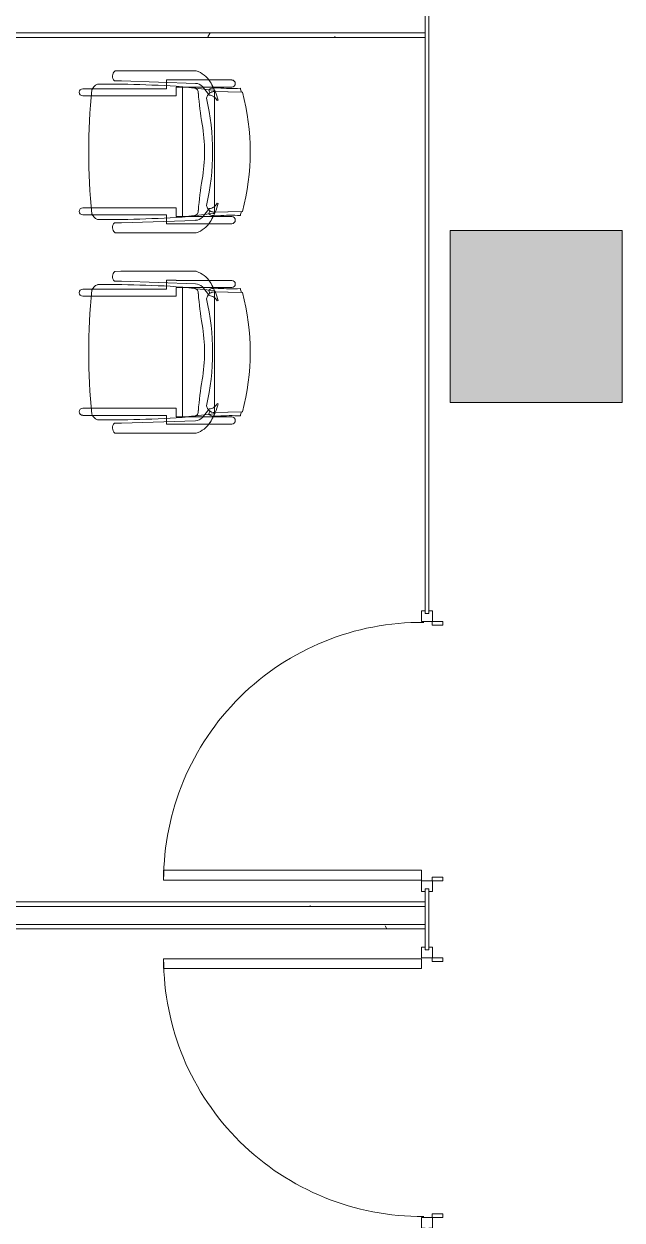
# Model space of a CAD drawing. Header units: inches. Extents: x 0 to 2535, y 0 to 2052.
# Drawn here: x 769.5 to 853, y 1619.2 to 1786.4 of the extents above; entities that cross this region are included whole.
import ezdxf

# ---------------------------------------------------------------- set-up
doc = ezdxf.new("R2010")
doc.units = ezdxf.units.IN
doc.header["$MEASUREMENT"] = 0
for name, color, linetype, lineweight in [('A-DOOR', 31, 'Continuous', 13), ('A-WALL', 113, 'Continuous', 13), ('A-WALL-PATT', 111, 'Continuous', 13), ('B-CL', 7, 'Continuous', 9), ('I-FURN', 30, 'Continuous', 9), ('I-WALL', 2, 'Continuous', 13), ('S-COLS', 52, 'Continuous', 13), ('Victor Bldg - 7th Floor_LINK_dwg', 8, 'Continuous', 9)]:
    doc.layers.add(name, color=color, linetype=linetype, lineweight=lineweight)
pattern_1 = [(0, (0, 0), (30.72, 7.68), [1.267, -21.773, 1.267, -21.773, -122.88]), (0, (0, 0), (30.72, 7.68), [-46.08, 1.267, -44.813, 1.267, -21.773, -53.76]), (0, (0, 0), (30.72, 7.68), [-115.2, 1.267, -14.093, 1.267, -37.133]), (120, (11.52, 3.84), (-22.011075, 22.7643), [1.267, -21.773, 1.267, -21.773, -122.88]), (120, (11.52, 3.84), (-22.011075, 22.7643), [-46.08, 1.267, -44.813, 1.267, -21.773, -53.76]), (120, (11.52, 3.84), (-22.011075, 22.7643), [-115.2, 1.267, -14.093, 1.267, -37.133]), (240, (15.36, 19.2), (-8.708925, -30.4443), [1.267, -21.773, 1.267, -21.773, -122.88]), (240, (15.36, 19.2), (-8.708925, -30.4443), [-46.08, 1.267, -44.813, 1.267, -21.773, -53.76]), (240, (15.36, 19.2), (-8.708925, -30.4443), [-115.2, 1.267, -14.093, 1.267, -37.133])]

# ---------------------------------------------------------------- blocks, each defined once
blk = doc.blocks.new('Concrete-Rectangular-Column - 24_ x 24_-6972613-Level 07  POWER _ SIGNAL')
at = {"layer": 'S-COLS', "lineweight": 9}
blk.add_hatch(color=7, dxfattribs=at).paths.add_polyline_path([(12, -12), (12, 12), (-12, 12), (-12, -12)], flags=0)
at = {"layer": 'S-COLS', "color": 8, "lineweight": 20}
for p, q in [((12, 12), (-12, 12)), ((-12, 12), (-12, -12)), ((12, -12), (12, 12)), ((-12, -12), (12, -12))]:
    blk.add_line(p, q, dxfattribs=at)
blk = doc.blocks.new('Victor Bldg - 7th Floor_LINK_dwg-6972240-Level 07  POWER _ SIGNAL')
at = {"layer": 'B-CL', "flags": 128}
blk.add_lwpolyline([(829, 1757.5), (853, 1757.5), (853, 1733.5), (829, 1733.5)], close=True, dxfattribs=at)
blk = doc.blocks.new('F-Haworth_Chair_X99-Seminar - X99 Seminar Chair with Glides-7157676-Level 07  POWER _ SIGNAL')
at = {"layer": 'I-FURN'}
for p, q in [((-8.34, 11.52), (-8.42, 7.57)), ((-8.42, 7.57), (-8.34, 11.37)), ((8.42, 7.57), (8.34, 11.52)), ((8.34, 11.37), (8.42, 7.57)), ((-10.04, 10.02), (-10.04, 6.81)), ((-9.04, 7.4), (-9.04, 10.02)), ((9.04, 10.02), (9.04, 7.4)), ((10.04, 6.81), (10.04, 10.02)), ((-10.04, 6.81), (-10.04, 5)), ((-9.13, 5.92), (-8.07, 6.77)), ((-9.04, 5.99), (-9.04, 7.4)), ((-8.68, 6.87), (-8.75, 6.22)), ((-8.62, 7.42), (-8.68, 6.87)), ((-8.6, 7.6), (-8.62, 7.43)), ((-8.61, 6.81), (-8.23, 6.95)), ((-8.49, 7.6), (-8.56, 7.6)), ((-7.65, 7.6), (-8.4, 7.6)), ((-8.03, 6.81), (-7.95, 6.87)), ((7.65, 7.6), (-7.65, 7.6)), ((-7.18, 7.99), (-7.21, 8.13)), ((7.21, 8.13), (7.18, 7.99)), ((8.4, 7.6), (7.65, 7.6)), ((7.95, 6.87), (8.03, 6.81)), ((8.07, 6.77), (9.13, 5.92)), ((8.23, 6.95), (8.61, 6.81)), ((8.56, 7.6), (8.49, 7.6)), ((8.62, 7.43), (8.6, 7.6)), ((8.68, 6.87), (8.62, 7.42)), ((8.75, 6.22), (8.68, 6.87)), ((9.04, 7.4), (9.04, 5.99)), ((10.04, 5), (10.04, 6.81)), ((-11.32, 5.06), (-11.32, -5.48)), ((-9.04, 3.62), (-9.04, 5.99)), ((-8.75, 6.22), (-8.88, 4.99)), ((8.88, 4.99), (8.75, 6.22)), ((9.04, 5.99), (9.04, 3.62)), ((11.32, -5.48), (11.32, 5.06)), ((-10.04, 4.99), (-10.04, 2.27)), ((-9.92, -5.36), (-9.57, 4.97)), ((-8.9, 4.8), (-9.07, 3.2)), ((-9.04, 3.43), (-9.04, 3.62)), ((-9.04, 3.12), (-9.04, 3.43)), ((-8.88, 4.99), (-8.89, 4.91)), ((8.89, 4.91), (8.88, 4.99)), ((9.07, 3.2), (8.9, 4.8)), ((9.04, 3.62), (9.04, 3.43)), ((9.04, 3.43), (9.04, 3.12)), ((9.57, 4.97), (9.92, -5.36)), ((10.04, 2.27), (10.04, 4.99)), ((-10.04, 2.27), (-10.07, 2.27)), ((-10.07, 2.27), (-10.07, 0.89)), ((-9.07, 3.2), (-9.07, 3.12)), ((-9.07, 3.12), (9.07, 3.12)), ((-9.04, 2.27), (-9.04, 3.12)), ((-7.83, 2.27), (-9.04, 2.27)), ((-7.83, -9.57), (-7.83, 2.27)), ((9.04, 2.27), (7.83, 2.27)), ((7.83, 2.27), (7.83, -9.57)), ((9.04, 3.12), (9.04, 2.27)), ((9.07, 3.12), (9.07, 3.2)), ((10.07, 2.27), (10.04, 2.27)), ((10.07, 0.89), (10.07, 2.27)), ((-10.07, 0.89), (-9.71, 0.89)), ((-9.71, 0.89), (-9.2, 0.89)), ((-9.2, 0.89), (-8.82, 0.89)), ((-8.82, 0.89), (-8.82, -9.44)), ((8.82, 0.89), (9.2, 0.89)), ((8.82, -9.44), (8.82, 0.89)), ((9.2, 0.89), (9.71, 0.89)), ((9.71, 0.89), (10.07, 0.89)), ((-11.32, -5.48), (-11.3, -6.32)), ((-9.92, -6.36), (-9.92, -5.36)), ((9.92, -5.36), (9.92, -6.36)), ((11.3, -6.32), (11.32, -5.48)), ((-8.82, -9.44), (-8.82, -10.78)), ((-7.83, -10.78), (-7.83, -9.57)), ((7.83, -9.57), (7.83, -10.78)), ((8.82, -10.78), (8.82, -9.44))]:
    blk.add_line(p, q, dxfattribs=at)
for centre, radius, start, end in [((0, -20.29), 32.89, 75.3075, 104.696), ((-9.54, 10.02), 0.498, 360, 180), ((-36.06, 10.03), 27.2, 355.9857, 2.5118), ((0, -20.73), 33.17, 104.5766, 105.5522), ((0, -20.73), 33.17, 74.4478, 75.4234), ((36.06, 10.03), 27.2, 177.4882, 184.0143), ((9.54, 10.02), 0.498, 360, 180), ((-7.87, 3.92), 3.63, 121.9522, 161.8211), ((-4.71, -1.15), 9.61, 116.0036, 121.9522), ((-5.2, 7.86), 3.74, 175.9857, 189.9064), ((-4.71, -1.15), 9.61, 113.5094, 116.0036), ((-8.28, 7.33), 0.613, 189.9064, 237.4573), ((-4.71, -1.15), 9.61, 112.927, 113.3607), ((-4.71, -1.15), 9.61, 105.0666, 112.7369), ((-7.37, 7.55), 1.05, 178.8214, 214.7998), ((-7.37, 7.55), 1.05, 178.8214, 264.0446), ((-6.55, 6.76), 1.38, 147.5752, 174.9122), ((-6.55, 6.76), 1.38, 117.0503, 145.9813), ((0, -26.49), 33.83, 77.2285, 102.7715), ((6.55, 6.76), 1.38, 34.0187, 62.9497), ((4.71, -1.15), 9.61, 67.2631, 74.9334), ((7.37, 7.55), 1.05, 275.9554, 1.1786), ((6.55, 6.76), 1.38, 19.5533, 32.4248), ((6.55, 6.76), 1.38, 5.0878, 19.5533), ((7.37, 7.55), 1.05, 325.2002, 1.1786), ((4.71, -1.15), 9.61, 66.6393, 67.073), ((4.71, -1.15), 9.61, 63.9964, 66.4906), ((8.28, 7.33), 0.613, 302.5427, 350.0936), ((5.2, 7.86), 3.74, 350.0936, 4.0143), ((4.71, -1.15), 9.61, 58.0478, 63.9964), ((7.87, 3.92), 3.63, 18.1789, 58.0478), ((-8.18, 4.9), 1.39, 132.8922, 177.1987), ((-8.24, 4.59), 0.763, 84.2338, 165.7662), ((-11.32, 48.08), 42.84, 274.2301, 280.0233), ((0, -15.97), 22.19, 79.9767, 100.0233), ((11.32, 48.08), 42.84, 259.9767, 265.7699), ((8.24, 4.59), 0.763, 14.2338, 95.7662), ((8.18, 4.9), 1.39, 2.8013, 47.1078), ((144.06, -7.32), 153.52, 175.4787, 180.5251), ((-144.06, -7.32), 153.52, 359.4749, 4.5213), ((-10.58, -5.68), 0.956, 221.8901, 314.1099), ((10.58, -5.68), 0.956, 225.8901, 318.1099), ((-8.21, -8.28), 1.31, 200.0433, 249.9567), ((0, 75.01), 84.96, 264.1475, 275.8525), ((8.21, -8.28), 1.31, 290.0433, 339.9567), ((-8.32, -10.78), 0.495, 180, 360), ((8.32, -10.78), 0.495, 180, 360)]:
    blk.add_arc(centre, radius, start, end, dxfattribs=at)
blk = doc.blocks.new('F-Haworth_Chair_X99-Seminar - X99 Seminar Chair with Glides-V9-Level 07  POWER _ SIGNAL')
at = {"layer": 'I-FURN'}
for p, q in [((-8.34, 11.52), (-8.42, 7.57)), ((-8.42, 7.57), (-8.34, 11.37)), ((8.42, 7.57), (8.34, 11.52)), ((8.34, 11.37), (8.42, 7.57)), ((-10.04, 10.02), (-10.04, 6.81)), ((-9.04, 7.4), (-9.04, 10.02)), ((9.04, 10.02), (9.04, 7.4)), ((10.04, 6.81), (10.04, 10.02)), ((-10.04, 6.81), (-10.04, 5)), ((-9.13, 5.92), (-8.07, 6.77)), ((-9.04, 5.99), (-9.04, 7.4)), ((-8.68, 6.87), (-8.75, 6.22)), ((-8.62, 7.42), (-8.68, 6.87)), ((-8.6, 7.6), (-8.62, 7.43)), ((-8.61, 6.81), (-8.23, 6.95)), ((-8.49, 7.6), (-8.56, 7.6)), ((-7.65, 7.6), (-8.4, 7.6)), ((-8.03, 6.81), (-7.95, 6.87)), ((7.65, 7.6), (-7.65, 7.6)), ((-7.18, 7.99), (-7.21, 8.13)), ((7.21, 8.13), (7.18, 7.99)), ((8.4, 7.6), (7.65, 7.6)), ((7.95, 6.87), (8.03, 6.81)), ((8.07, 6.77), (9.13, 5.92)), ((8.23, 6.95), (8.61, 6.81)), ((8.56, 7.6), (8.49, 7.6)), ((8.62, 7.43), (8.6, 7.6)), ((8.68, 6.87), (8.62, 7.42)), ((8.75, 6.22), (8.68, 6.87)), ((9.04, 7.4), (9.04, 5.99)), ((10.04, 5), (10.04, 6.81)), ((-11.32, 5.06), (-11.32, -5.48)), ((-9.04, 3.62), (-9.04, 5.99)), ((-8.75, 6.22), (-8.88, 4.99)), ((8.88, 4.99), (8.75, 6.22)), ((9.04, 5.99), (9.04, 3.62)), ((11.32, -5.48), (11.32, 5.06)), ((-10.04, 4.99), (-10.04, 2.27)), ((-9.92, -5.36), (-9.57, 4.97)), ((-8.9, 4.8), (-9.07, 3.2)), ((-9.04, 3.43), (-9.04, 3.62)), ((-9.04, 3.12), (-9.04, 3.43)), ((-8.88, 4.99), (-8.89, 4.91)), ((8.89, 4.91), (8.88, 4.99)), ((9.07, 3.2), (8.9, 4.8)), ((9.04, 3.62), (9.04, 3.43)), ((9.04, 3.43), (9.04, 3.12)), ((9.57, 4.97), (9.92, -5.36)), ((10.04, 2.27), (10.04, 4.99)), ((-10.04, 2.27), (-10.07, 2.27)), ((-10.07, 2.27), (-10.07, 0.89)), ((-9.07, 3.2), (-9.07, 3.12)), ((-9.07, 3.12), (9.07, 3.12)), ((-9.04, 2.27), (-9.04, 3.12)), ((-7.83, 2.27), (-9.04, 2.27)), ((-7.83, -9.57), (-7.83, 2.27)), ((9.04, 2.27), (7.83, 2.27)), ((7.83, 2.27), (7.83, -9.57)), ((9.04, 3.12), (9.04, 2.27)), ((9.07, 3.12), (9.07, 3.2)), ((10.07, 2.27), (10.04, 2.27)), ((10.07, 0.89), (10.07, 2.27)), ((-10.07, 0.89), (-9.71, 0.89)), ((-9.71, 0.89), (-9.2, 0.89)), ((-9.2, 0.89), (-8.82, 0.89)), ((-8.82, 0.89), (-8.82, -9.44)), ((8.82, 0.89), (9.2, 0.89)), ((8.82, -9.44), (8.82, 0.89)), ((9.2, 0.89), (9.71, 0.89)), ((9.71, 0.89), (10.07, 0.89)), ((-11.32, -5.48), (-11.3, -6.32)), ((-9.92, -6.36), (-9.92, -5.36)), ((9.92, -5.36), (9.92, -6.36)), ((11.3, -6.32), (11.32, -5.48)), ((-8.82, -9.44), (-8.82, -10.78)), ((-7.83, -10.78), (-7.83, -9.57)), ((7.83, -9.57), (7.83, -10.78)), ((8.82, -10.78), (8.82, -9.44))]:
    blk.add_line(p, q, dxfattribs=at)
for centre, radius, start, end in [((0, -20.29), 32.89, 75.3075, 104.696), ((-9.54, 10.02), 0.498, 360, 180), ((-36.06, 10.03), 27.2, 355.9857, 2.5118), ((0, -20.73), 33.17, 104.5766, 105.5522), ((0, -20.73), 33.17, 74.4478, 75.4234), ((36.06, 10.03), 27.2, 177.4882, 184.0143), ((9.54, 10.02), 0.498, 360, 180), ((-7.87, 3.92), 3.63, 121.9522, 161.8211), ((-4.71, -1.15), 9.61, 116.0036, 121.9522), ((-5.2, 7.86), 3.74, 175.9857, 189.9064), ((-4.71, -1.15), 9.61, 113.5094, 116.0036), ((-8.28, 7.33), 0.613, 189.9064, 237.4573), ((-4.71, -1.15), 9.61, 112.927, 113.3607), ((-4.71, -1.15), 9.61, 105.0666, 112.7369), ((-7.37, 7.55), 1.05, 178.8214, 214.7998), ((-7.37, 7.55), 1.05, 178.8214, 264.0446), ((-6.55, 6.76), 1.38, 147.5752, 174.9122), ((-6.55, 6.76), 1.38, 117.0503, 145.9813), ((0, -26.49), 33.83, 77.2285, 102.7715), ((6.55, 6.76), 1.38, 34.0187, 62.9497), ((4.71, -1.15), 9.61, 67.2631, 74.9334), ((7.37, 7.55), 1.05, 275.9554, 1.1786), ((6.55, 6.76), 1.38, 5.0878, 32.4248), ((7.37, 7.55), 1.05, 325.2002, 1.1786), ((4.71, -1.15), 9.61, 66.6393, 67.073), ((4.71, -1.15), 9.61, 65.9559, 66.4906), ((8.28, 7.33), 0.613, 302.5427, 350.0936), ((4.71, -1.15), 9.61, 63.9964, 65.8154), ((5.2, 7.86), 3.74, 350.0936, 4.0143), ((4.71, -1.15), 9.61, 58.0478, 63.9964), ((7.87, 3.92), 3.63, 18.1789, 58.0478), ((-8.18, 4.9), 1.39, 132.8922, 177.1987), ((-8.24, 4.59), 0.763, 84.2338, 165.7662), ((-11.32, 48.08), 42.84, 274.2301, 280.0233), ((0, -15.97), 22.19, 79.9767, 100.0233), ((11.32, 48.08), 42.84, 259.9767, 265.7699), ((8.24, 4.59), 0.763, 14.2338, 95.7662), ((8.18, 4.9), 1.39, 2.8013, 47.1078), ((144.06, -7.32), 153.52, 175.4787, 180.5251), ((-144.06, -7.32), 153.52, 359.4749, 4.5213), ((-10.58, -5.68), 0.956, 221.8901, 314.1099), ((10.58, -5.68), 0.956, 225.8901, 318.1099), ((-8.21, -8.28), 1.31, 200.0433, 249.9567), ((0, 75.01), 84.96, 264.1475, 275.8525), ((8.21, -8.28), 1.31, 290.0433, 339.9567), ((-8.32, -10.78), 0.495, 180, 360), ((8.32, -10.78), 0.495, 180, 360)]:
    blk.add_arc(centre, radius, start, end, dxfattribs=at)
blk = doc.blocks.new('Door - Single - Full Lite-7789770-Level 07  POWER _ SIGNAL')
at = {"layer": 'A-DOOR'}
for p, q in [((-14.01, 36.86), (-12.63, 36.86)), ((-14.01, 0.86), (-14.01, 36.86)), ((-12.63, 36.86), (-12.63, 0.86)), ((-12.63, 0.86), (-14.01, 0.86))]:
    blk.add_line(p, q, dxfattribs=at)
at = {"layer": 'A-DOOR', "lineweight": 9}
for p, q in [((-15.63, 0.86), (-15.63, 0.34)), ((-14.13, 0.86), (-15.63, 0.86)), ((-14.13, -0.64), (-14.13, 0.86)), ((23.62, 0.86), (22.12, 0.86)), ((22.12, 0.86), (22.12, -0.64)), ((23.62, 0.34), (23.62, 0.86)), ((-15.63, -0.16), (-15.63, -0.68)), ((-15.63, -0.68), (-14.13, -0.68)), ((-13.63, -0.64), (-14.13, -0.64)), ((-14.13, -0.68), (-14.13, -2.14)), ((-13.63, -2.14), (-13.63, -0.64)), ((22.12, -0.64), (21.62, -0.64)), ((21.62, -0.64), (21.62, -2.14)), ((22.12, -2.14), (22.12, -0.68)), ((22.12, -0.68), (23.62, -0.68)), ((23.62, -0.68), (23.62, -0.16)), ((-14.13, -2.14), (-13.63, -2.14)), ((21.62, -2.14), (22.12, -2.14))]:
    blk.add_line(p, q, dxfattribs=at)
blk.add_arc((-14.01, 0.86), 36, 359.5, 90, dxfattribs=at)
blk = doc.blocks.new('Door - Single - Full Lite-7789768-Level 07  POWER _ SIGNAL')
at = {"layer": 'A-DOOR', "lineweight": 9}
for p, q in [((-14.13, 2.14), (-13.63, 2.14)), ((-14.13, 0.68), (-14.13, 2.14)), ((-13.63, 2.14), (-13.63, 0.64)), ((21.62, 2.14), (22.12, 2.14)), ((21.62, 0.64), (21.62, 2.14)), ((22.12, 2.14), (22.12, 0.68)), ((-15.63, 0.68), (-14.13, 0.68)), ((-15.63, 0.16), (-15.63, 0.68)), ((-14.13, 0.64), (-14.13, -0.86)), ((-13.63, 0.64), (-14.13, 0.64)), ((22.12, 0.64), (21.62, 0.64)), ((22.12, 0.68), (23.62, 0.68)), ((22.12, -0.86), (22.12, 0.64)), ((23.62, 0.68), (23.62, 0.16)), ((-15.63, -0.86), (-15.63, -0.34)), ((-14.13, -0.86), (-15.63, -0.86)), ((23.62, -0.86), (22.12, -0.86)), ((23.62, -0.34), (23.62, -0.86))]:
    blk.add_line(p, q, dxfattribs=at)
at = {"layer": 'A-DOOR'}
for p, q in [((-12.63, -0.86), (-14.01, -0.86)), ((-14.01, -0.86), (-14.01, -36.86)), ((-12.63, -36.86), (-12.63, -0.86)), ((-14.01, -36.86), (-12.63, -36.86))]:
    blk.add_line(p, q, dxfattribs=at)
at = {"layer": 'A-DOOR', "lineweight": 9}
blk.add_arc((-14.01, -0.86), 36, 270, 0.5, dxfattribs=at)

msp = doc.modelspace()

# ---------------------------------------------------------------- hatches: boundary and pattern name
at = {"layer": 'A-WALL-PATT', "lineweight": 9}
h = msp.add_hatch(dxfattribs=at)
h.set_pattern_fill('FP_1', color=256, style=0, pattern_type=2)
h.set_pattern_definition(pattern_1)
h.paths.add_polyline_path([(701.09, 1784.5), (825.5, 1784.5), (825.5, 1785.12), (661.09, 1785.12), (661.09, 1784.5), (677.51, 1784.5)], flags=0)
h = msp.add_hatch(dxfattribs=at)
h.set_pattern_fill('FP_1', color=256, style=0, pattern_type=2)
h.set_pattern_definition(pattern_1)
h.paths.add_polyline_path([(788.23, 1663.06), (825.5, 1663.06), (825.5, 1663.69), (661.09, 1663.69), (661.09, 1663.06), (744.66, 1663.06)], flags=0)
h = msp.add_hatch(dxfattribs=at)
h.set_pattern_fill('FP_1', color=256, style=0, pattern_type=2)
h.set_pattern_definition(pattern_1)
h.paths.add_polyline_path([(788.23, 1659.94), (825.5, 1659.94), (825.5, 1660.56), (661.09, 1660.56), (661.1, 1659.94), (744.66, 1659.94)], flags=0)

# ---------------------------------------------------------------- linework, layer by layer
at = {"layer": 'A-WALL'}
for p, q in [((825.5, 1784.5), (825.5, 1788.25)), ((661.09, 1785.12), (825.5, 1785.12)), ((661.09, 1663.06), (825.5, 1663.06)), ((825.5, 1659.94), (825.5, 1663.69)), ((661.09, 1660.56), (825.5, 1660.56))]:
    msp.add_line(p, q, dxfattribs=at)
at = {"layer": 'I-WALL'}
for p, q in [((826, 1704), (826, 1868.93)), ((661.09, 1784.5), (825.5, 1784.5)), ((825.5, 1784.5), (825.5, 1704)), ((825.5, 1704), (826, 1704)), ((825.5, 1665.5), (825.5, 1663.69)), ((826, 1665.5), (825.5, 1665.5)), ((826, 1657), (826, 1665.5)), ((825.5, 1663.69), (661.09, 1663.69)), ((661.09, 1659.94), (825.5, 1659.94)), ((825.5, 1659.94), (825.5, 1657)), ((825.5, 1657), (826, 1657))]:
    msp.add_line(p, q, dxfattribs=at)

# ---------------------------------------------------------------- block references
at = {"layer": 'A-DOOR'}
for name, p, rotation in [('Door - Single - Full Lite-7789770-Level 07  POWER _ SIGNAL', (825.84, 1680.76), 89.99999999999991), ('Door - Single - Full Lite-7789768-Level 07  POWER _ SIGNAL', (825.84, 1641.74), 269.9999999999999)]:
    msp.add_blockref(name, p, dxfattribs=dict(at, rotation=rotation))
at = {"layer": 'I-FURN', "rotation": 270}
for name, p in [('F-Haworth_Chair_X99-Seminar - X99 Seminar Chair with Glides-7157676-Level 07  POWER _ SIGNAL', (788.47, 1768.5)), ('F-Haworth_Chair_X99-Seminar - X99 Seminar Chair with Glides-V9-Level 07  POWER _ SIGNAL', (788.47, 1740.5))]:
    msp.add_blockref(name, p, dxfattribs=at)
at = {"layer": 'S-COLS', "lineweight": 9}
msp.add_blockref('Concrete-Rectangular-Column - 24_ x 24_-6972613-Level 07  POWER _ SIGNAL', (841, 1745.5), dxfattribs=at)
at = {"layer": 'Victor Bldg - 7th Floor_LINK_dwg', "color": 7}
msp.add_blockref('Victor Bldg - 7th Floor_LINK_dwg-6972240-Level 07  POWER _ SIGNAL', (0, 0), dxfattribs=at)

doc.saveas('drawing.dxf')
